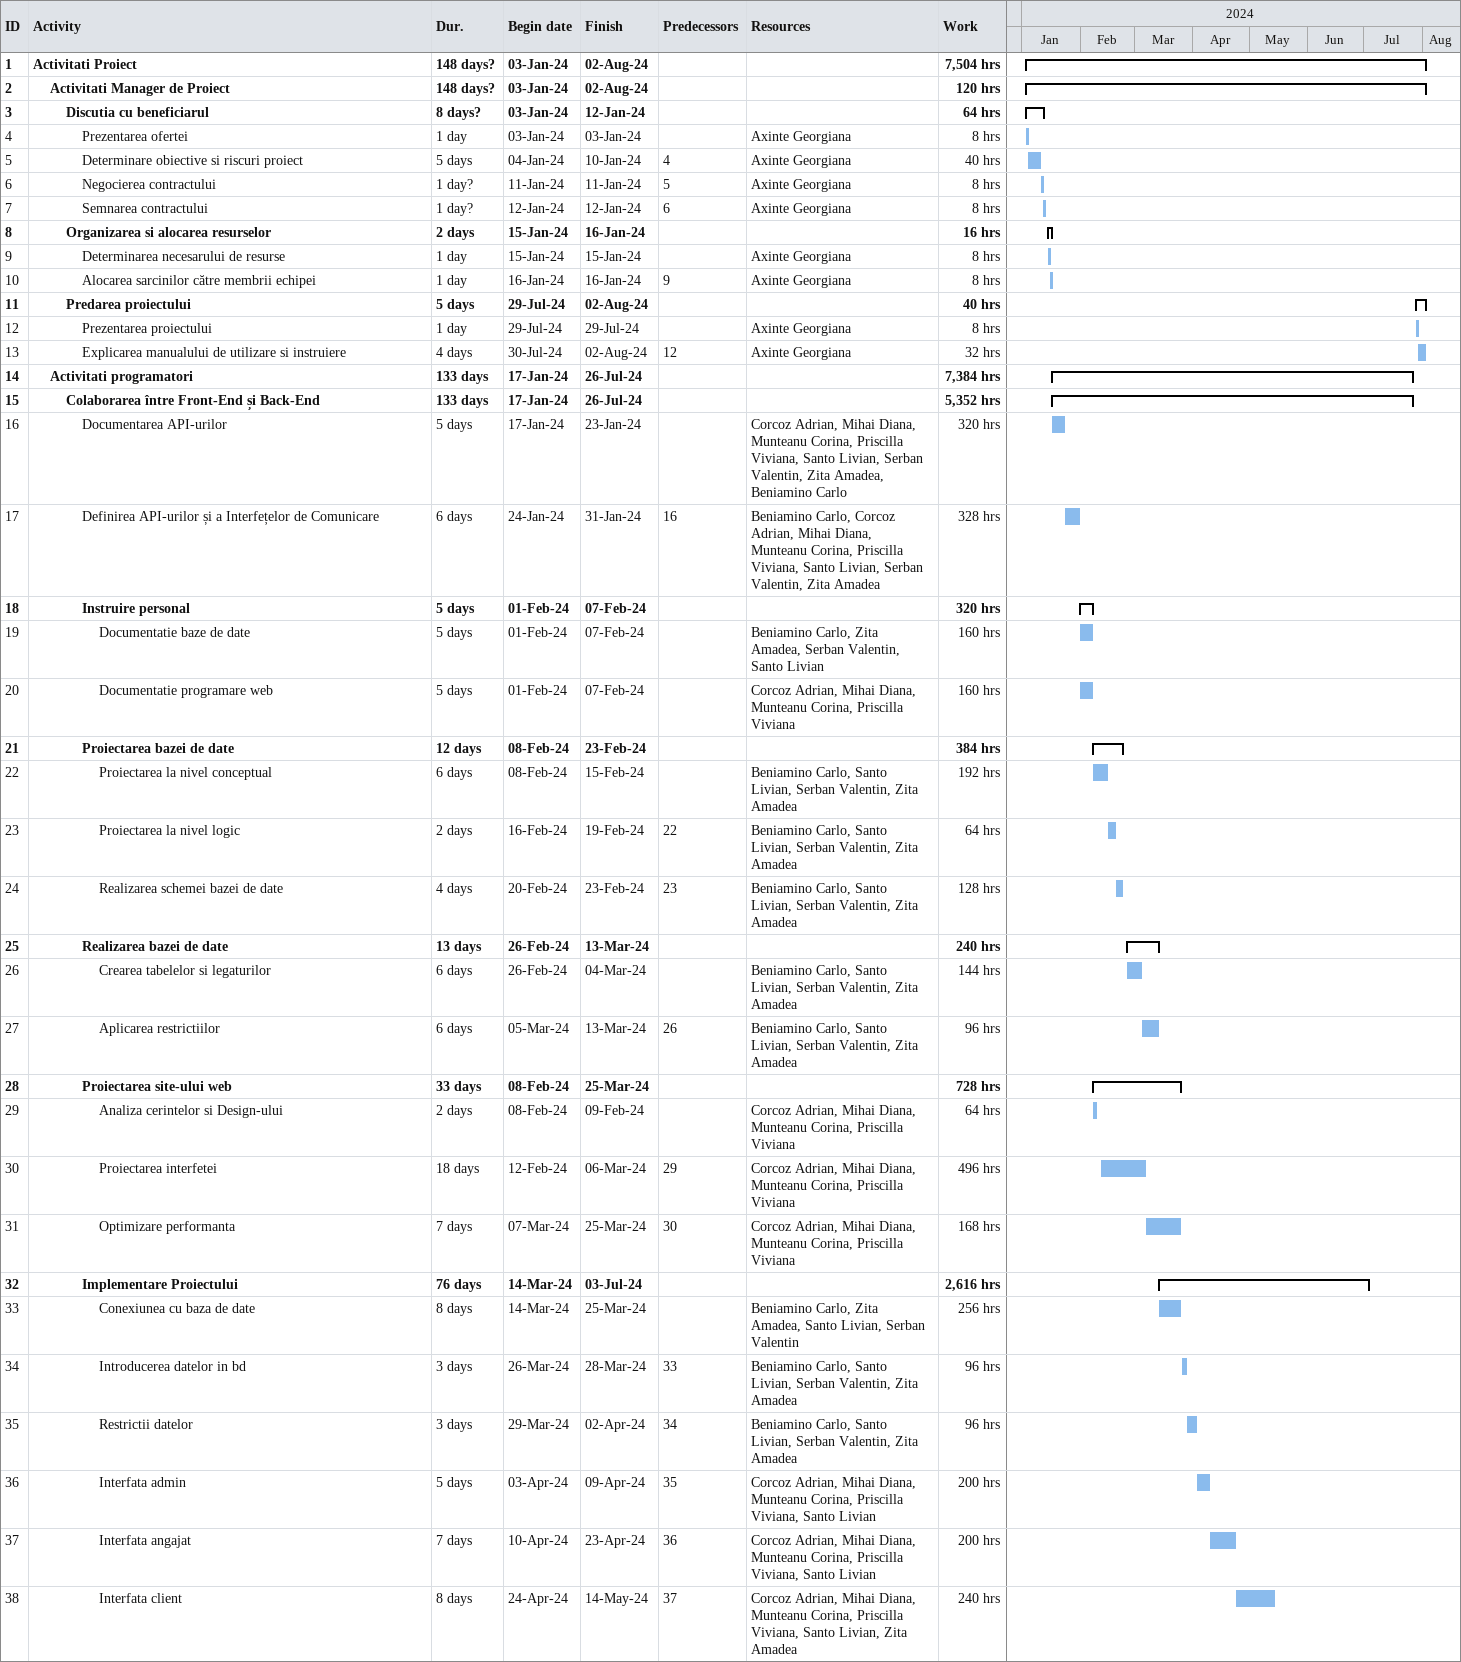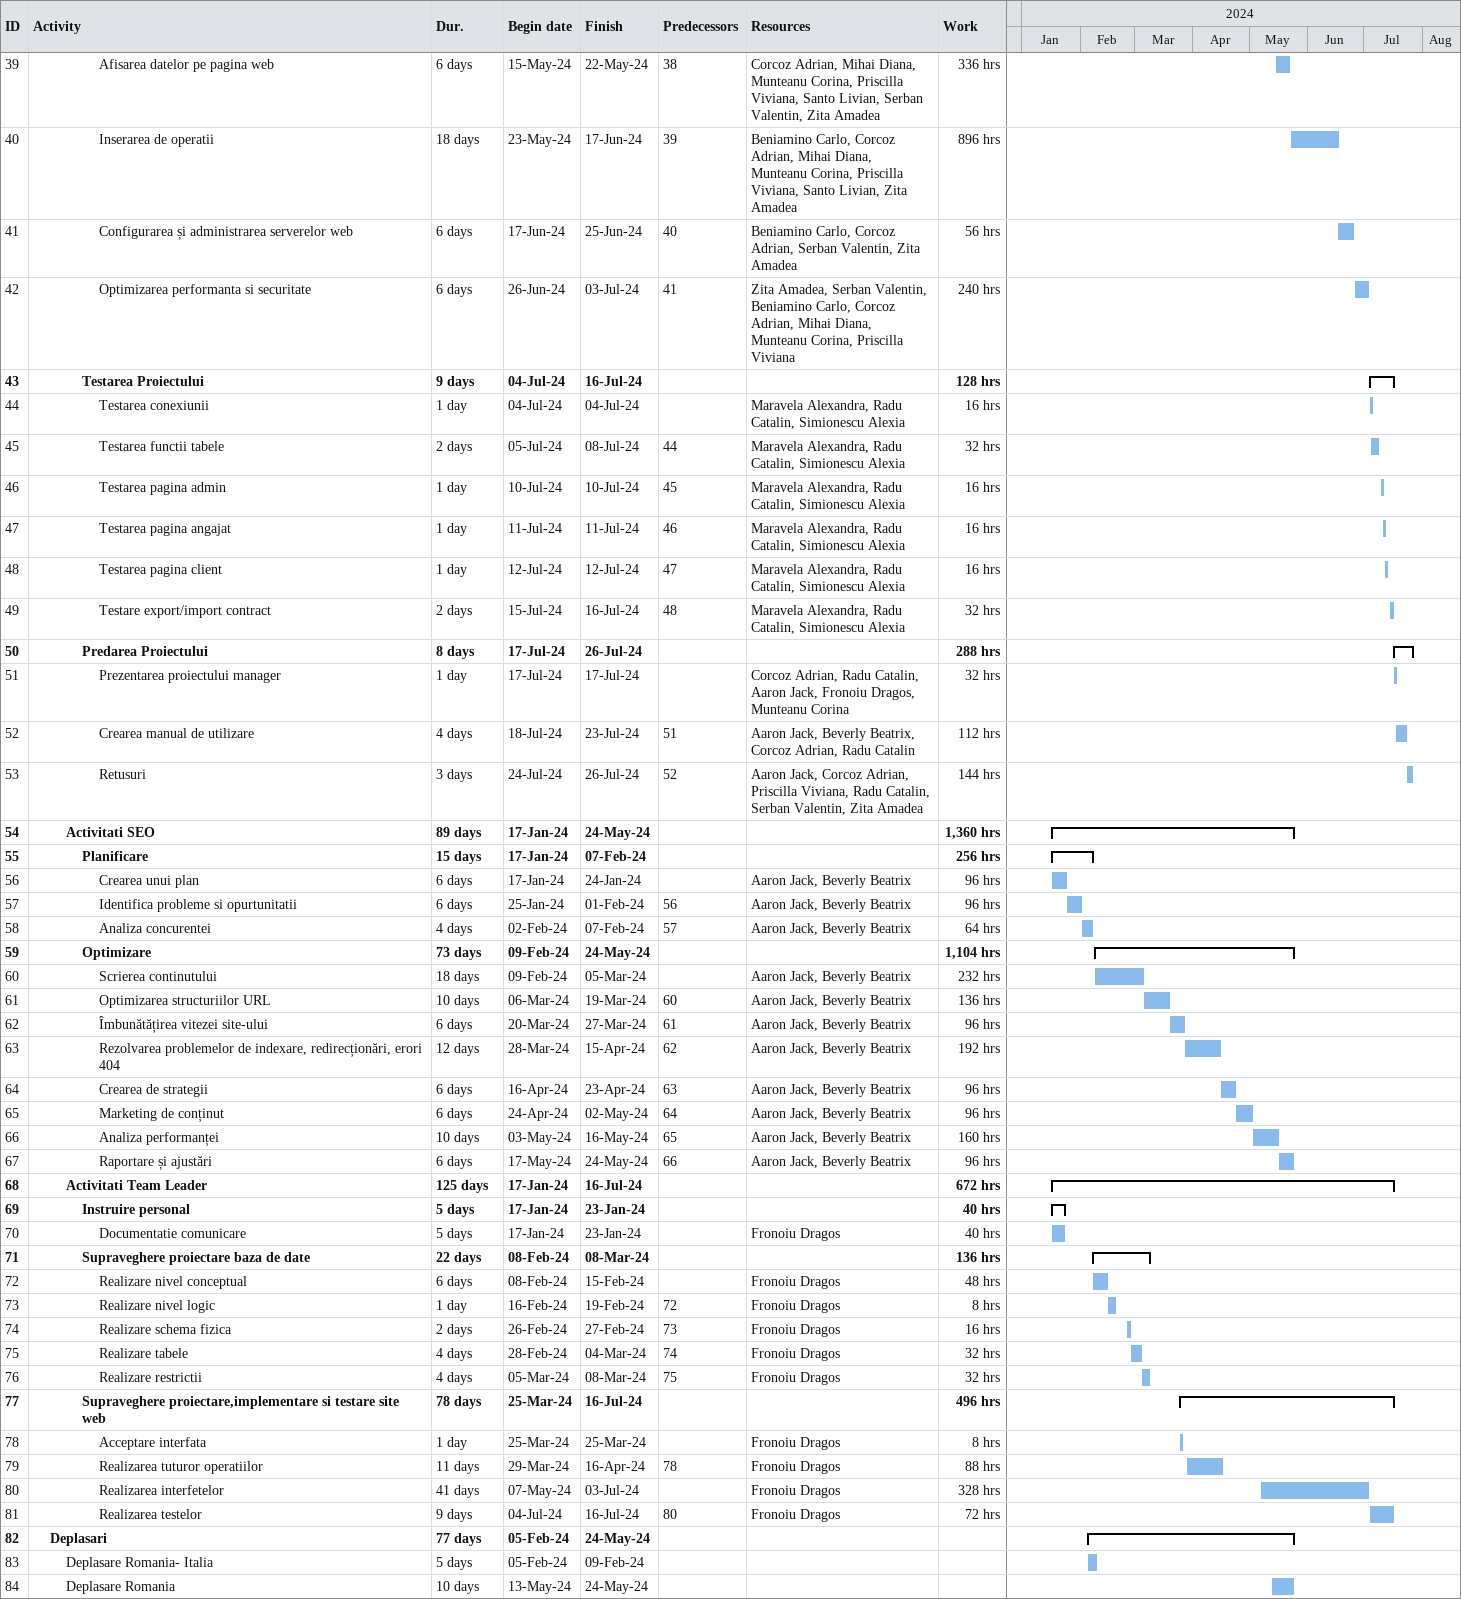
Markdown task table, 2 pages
| ID | Level | Task | Duration | Start | Finish | Predecessors | Resources | Work (h) |
|---|---|---|---|---|---|---|---|---|
| 1 | 1 | **Activitati Proiect** | 148d? | 2024-01-03 | 2024-08-02 |  |  | 7504 |
| 2 | 2 | **Activitati Manager de Proiect** | 148d? | 2024-01-03 | 2024-08-02 |  |  | 120 |
| 3 | 3 | **Discutia cu beneficiarul** | 8d? | 2024-01-03 | 2024-01-12 |  |  | 64 |
| 4 | 4 | Prezentarea ofertei | 1d | 2024-01-03 | 2024-01-03 |  | Axinte Georgiana | 8 |
| 5 | 4 | Determinare obiective si riscuri proiect | 5d | 2024-01-04 | 2024-01-10 | 4 | Axinte Georgiana | 40 |
| 6 | 4 | Negocierea contractului | 1d? | 2024-01-11 | 2024-01-11 | 5 | Axinte Georgiana | 8 |
| 7 | 4 | Semnarea contractului | 1d? | 2024-01-12 | 2024-01-12 | 6 | Axinte Georgiana | 8 |
| 8 | 3 | **Organizarea si alocarea resurselor** | 2d | 2024-01-15 | 2024-01-16 |  |  | 16 |
| 9 | 4 | Determinarea necesarului de resurse | 1d | 2024-01-15 | 2024-01-15 |  | Axinte Georgiana | 8 |
| 10 | 4 | Alocarea sarcinilor către membrii echipei | 1d | 2024-01-16 | 2024-01-16 | 9 | Axinte Georgiana | 8 |
| 11 | 3 | **Predarea proiectului** | 5d | 2024-07-29 | 2024-08-02 |  |  | 40 |
| 12 | 4 | Prezentarea proiectului | 1d | 2024-07-29 | 2024-07-29 |  | Axinte Georgiana | 8 |
| 13 | 4 | Explicarea manualului de utilizare si instruiere | 4d | 2024-07-30 | 2024-08-02 | 12 | Axinte Georgiana | 32 |
| 14 | 2 | **Activitati programatori** | 133d | 2024-01-17 | 2024-07-26 |  |  | 7384 |
| 15 | 3 | **Colaborarea între Front-End și Back-End** | 133d | 2024-01-17 | 2024-07-26 |  |  | 5352 |
| 16 | 4 | Documentarea API-urilor | 5d | 2024-01-17 | 2024-01-23 |  | Corcoz Adrian, Mihai Diana, Munteanu Corina, Priscilla Viviana, Santo Livian, Serban Valentin, Zita Amadea, Beniamino Carlo | 320 |
| 17 | 4 | Definirea API-urilor și a Interfețelor de Comunicare | 6d | 2024-01-24 | 2024-01-31 | 16 | Beniamino Carlo, Corcoz Adrian, Mihai Diana, Munteanu Corina, Priscilla Viviana, Santo Livian, Serban Valentin, Zita Amadea | 328 |
| 18 | 4 | **Instruire personal** | 5d | 2024-02-01 | 2024-02-07 |  |  | 320 |
| 19 | 5 | Documentatie baze de date | 5d | 2024-02-01 | 2024-02-07 |  | Beniamino Carlo, Zita Amadea, Serban Valentin, Santo Livian | 160 |
| 20 | 5 | Documentatie programare web | 5d | 2024-02-01 | 2024-02-07 |  | Corcoz Adrian, Mihai Diana, Munteanu Corina, Priscilla Viviana | 160 |
| 21 | 4 | **Proiectarea bazei de date** | 12d | 2024-02-08 | 2024-02-23 |  |  | 384 |
| 22 | 5 | Proiectarea la nivel conceptual | 6d | 2024-02-08 | 2024-02-15 |  | Beniamino Carlo, Santo Livian, Serban Valentin, Zita Amadea | 192 |
| 23 | 5 | Proiectarea la nivel logic | 2d | 2024-02-16 | 2024-02-19 | 22 | Beniamino Carlo, Santo Livian, Serban Valentin, Zita Amadea | 64 |
| 24 | 5 | Realizarea schemei bazei de date | 4d | 2024-02-20 | 2024-02-23 | 23 | Beniamino Carlo, Santo Livian, Serban Valentin, Zita Amadea | 128 |
| 25 | 4 | **Realizarea bazei de date** | 13d | 2024-02-26 | 2024-03-13 |  |  | 240 |
| 26 | 5 | Crearea tabelelor si legaturilor | 6d | 2024-02-26 | 2024-03-04 |  | Beniamino Carlo, Santo Livian, Serban Valentin, Zita Amadea | 144 |
| 27 | 5 | Aplicarea restrictiilor | 6d | 2024-03-05 | 2024-03-13 | 26 | Beniamino Carlo, Santo Livian, Serban Valentin, Zita Amadea | 96 |
| 28 | 4 | **Proiectarea site-ului web** | 33d | 2024-02-08 | 2024-03-25 |  |  | 728 |
| 29 | 5 | Analiza cerintelor si Design-ului | 2d | 2024-02-08 | 2024-02-09 |  | Corcoz Adrian, Mihai Diana, Munteanu Corina, Priscilla Viviana | 64 |
| 30 | 5 | Proiectarea interfetei | 18d | 2024-02-12 | 2024-03-06 | 29 | Corcoz Adrian, Mihai Diana, Munteanu Corina, Priscilla Viviana | 496 |
| 31 | 5 | Optimizare performanta | 7d | 2024-03-07 | 2024-03-25 | 30 | Corcoz Adrian, Mihai Diana, Munteanu Corina, Priscilla Viviana | 168 |
| 32 | 4 | **Implementare Proiectului** | 76d | 2024-03-14 | 2024-07-03 |  |  | 2616 |
| 33 | 5 | Conexiunea cu baza de date | 8d | 2024-03-14 | 2024-03-25 |  | Beniamino Carlo, Zita Amadea, Santo Livian, Serban Valentin | 256 |
| 34 | 5 | Introducerea datelor in bd | 3d | 2024-03-26 | 2024-03-28 | 33 | Beniamino Carlo, Santo Livian, Serban Valentin, Zita Amadea | 96 |
| 35 | 5 | Restrictii datelor | 3d | 2024-03-29 | 2024-04-02 | 34 | Beniamino Carlo, Santo Livian, Serban Valentin, Zita Amadea | 96 |
| 36 | 5 | Interfata admin | 5d | 2024-04-03 | 2024-04-09 | 35 | Corcoz Adrian, Mihai Diana, Munteanu Corina, Priscilla Viviana, Santo Livian | 200 |
| 37 | 5 | Interfata angajat | 7d | 2024-04-10 | 2024-04-23 | 36 | Corcoz Adrian, Mihai Diana, Munteanu Corina, Priscilla Viviana, Santo Livian | 200 |
| 38 | 5 | Interfata client | 8d | 2024-04-24 | 2024-05-14 | 37 | Corcoz Adrian, Mihai Diana, Munteanu Corina, Priscilla Viviana, Santo Livian, Zita Amadea | 240 |
| 39 | 5 | Afisarea datelor pe pagina web | 6d | 2024-05-15 | 2024-05-22 | 38 | Corcoz Adrian, Mihai Diana, Munteanu Corina, Priscilla Viviana, Santo Livian, Serban Valentin, Zita Amadea | 336 |
| 40 | 5 | Inserarea de operatii | 18d | 2024-05-23 | 2024-06-17 | 39 | Beniamino Carlo, Corcoz Adrian, Mihai Diana, Munteanu Corina, Priscilla Viviana, Santo Livian, Zita Amadea | 896 |
| 41 | 5 | Configurarea și administrarea serverelor web | 6d | 2024-06-17 | 2024-06-25 | 40 | Beniamino Carlo, Corcoz Adrian, Serban Valentin, Zita Amadea | 56 |
| 42 | 5 | Optimizarea performanta si securitate | 6d | 2024-06-26 | 2024-07-03 | 41 | Zita Amadea, Serban Valentin, Beniamino Carlo, Corcoz Adrian, Mihai Diana, Munteanu Corina, Priscilla Viviana | 240 |
| 43 | 4 | **Testarea Proiectului** | 9d | 2024-07-04 | 2024-07-16 |  |  | 128 |
| 44 | 5 | Testarea conexiunii | 1d | 2024-07-04 | 2024-07-04 |  | Maravela Alexandra, Radu Catalin, Simionescu Alexia | 16 |
| 45 | 5 | Testarea functii tabele | 2d | 2024-07-05 | 2024-07-08 | 44 | Maravela Alexandra, Radu Catalin, Simionescu Alexia | 32 |
| 46 | 5 | Testarea pagina admin | 1d | 2024-07-10 | 2024-07-10 | 45 | Maravela Alexandra, Radu Catalin, Simionescu Alexia | 16 |
| 47 | 5 | Testarea pagina angajat | 1d | 2024-07-11 | 2024-07-11 | 46 | Maravela Alexandra, Radu Catalin, Simionescu Alexia | 16 |
| 48 | 5 | Testarea pagina client | 1d | 2024-07-12 | 2024-07-12 | 47 | Maravela Alexandra, Radu Catalin, Simionescu Alexia | 16 |
| 49 | 5 | Testare export/import contract | 2d | 2024-07-15 | 2024-07-16 | 48 | Maravela Alexandra, Radu Catalin, Simionescu Alexia | 32 |
| 50 | 4 | **Predarea Proiectului** | 8d | 2024-07-17 | 2024-07-26 |  |  | 288 |
| 51 | 5 | Prezentarea proiectului manager | 1d | 2024-07-17 | 2024-07-17 |  | Corcoz Adrian, Radu Catalin, Aaron Jack, Fronoiu Dragos, Munteanu Corina | 32 |
| 52 | 5 | Crearea manual de utilizare | 4d | 2024-07-18 | 2024-07-23 | 51 | Aaron Jack, Beverly Beatrix, Corcoz Adrian, Radu Catalin | 112 |
| 53 | 5 | Retusuri | 3d | 2024-07-24 | 2024-07-26 | 52 | Aaron Jack, Corcoz Adrian, Priscilla Viviana, Radu Catalin, Serban Valentin, Zita Amadea | 144 |
| 54 | 3 | **Activitati SEO** | 89d | 2024-01-17 | 2024-05-24 |  |  | 1360 |
| 55 | 4 | **Planificare** | 15d | 2024-01-17 | 2024-02-07 |  |  | 256 |
| 56 | 5 | Crearea unui plan | 6d | 2024-01-17 | 2024-01-24 |  | Aaron Jack, Beverly Beatrix | 96 |
| 57 | 5 | Identifica probleme si opurtunitatii | 6d | 2024-01-25 | 2024-02-01 | 56 | Aaron Jack, Beverly Beatrix | 96 |
| 58 | 5 | Analiza concurentei | 4d | 2024-02-02 | 2024-02-07 | 57 | Aaron Jack, Beverly Beatrix | 64 |
| 59 | 4 | **Optimizare** | 73d | 2024-02-09 | 2024-05-24 |  |  | 1104 |
| 60 | 5 | Scrierea continutului | 18d | 2024-02-09 | 2024-03-05 |  | Aaron Jack, Beverly Beatrix | 232 |
| 61 | 5 | Optimizarea structuriilor URL | 10d | 2024-03-06 | 2024-03-19 | 60 | Aaron Jack, Beverly Beatrix | 136 |
| 62 | 5 | Îmbunătățirea vitezei site-ului | 6d | 2024-03-20 | 2024-03-27 | 61 | Aaron Jack, Beverly Beatrix | 96 |
| 63 | 5 | Rezolvarea problemelor de indexare, redirecționări, erori 404 | 12d | 2024-03-28 | 2024-04-15 | 62 | Aaron Jack, Beverly Beatrix | 192 |
| 64 | 5 | Crearea de strategii | 6d | 2024-04-16 | 2024-04-23 | 63 | Aaron Jack, Beverly Beatrix | 96 |
| 65 | 5 | Marketing de conținut | 6d | 2024-04-24 | 2024-05-02 | 64 | Aaron Jack, Beverly Beatrix | 96 |
| 66 | 5 | Analiza performanței | 10d | 2024-05-03 | 2024-05-16 | 65 | Aaron Jack, Beverly Beatrix | 160 |
| 67 | 5 | Raportare și ajustări | 6d | 2024-05-17 | 2024-05-24 | 66 | Aaron Jack, Beverly Beatrix | 96 |
| 68 | 3 | **Activitati Team Leader** | 125d | 2024-01-17 | 2024-07-16 |  |  | 672 |
| 69 | 4 | **Instruire personal** | 5d | 2024-01-17 | 2024-01-23 |  |  | 40 |
| 70 | 5 | Documentatie comunicare | 5d | 2024-01-17 | 2024-01-23 |  | Fronoiu Dragos | 40 |
| 71 | 4 | **Supraveghere proiectare baza de date** | 22d | 2024-02-08 | 2024-03-08 |  |  | 136 |
| 72 | 5 | Realizare nivel conceptual | 6d | 2024-02-08 | 2024-02-15 |  | Fronoiu Dragos | 48 |
| 73 | 5 | Realizare nivel logic | 1d | 2024-02-16 | 2024-02-19 | 72 | Fronoiu Dragos | 8 |
| 74 | 5 | Realizare schema fizica | 2d | 2024-02-26 | 2024-02-27 | 73 | Fronoiu Dragos | 16 |
| 75 | 5 | Realizare tabele | 4d | 2024-02-28 | 2024-03-04 | 74 | Fronoiu Dragos | 32 |
| 76 | 5 | Realizare restrictii | 4d | 2024-03-05 | 2024-03-08 | 75 | Fronoiu Dragos | 32 |
| 77 | 4 | **Supraveghere proiectare,implementare si testare site web** | 78d | 2024-03-25 | 2024-07-16 |  |  | 496 |
| 78 | 5 | Acceptare interfata | 1d | 2024-03-25 | 2024-03-25 |  | Fronoiu Dragos | 8 |
| 79 | 5 | Realizarea tuturor operatiilor | 11d | 2024-03-29 | 2024-04-16 | 78 | Fronoiu Dragos | 88 |
| 80 | 5 | Realizarea interfetelor | 41d | 2024-05-07 | 2024-07-03 |  | Fronoiu Dragos | 328 |
| 81 | 5 | Realizarea testelor | 9d | 2024-07-04 | 2024-07-16 | 80 | Fronoiu Dragos | 72 |
| 82 | 2 | **Deplasari** | 77d | 2024-02-05 | 2024-05-24 |  |  |  |
| 83 | 3 | Deplasare Romania- Italia | 5d | 2024-02-05 | 2024-02-09 |  |  |  |
| 84 | 3 | Deplasare Romania | 10d | 2024-05-13 | 2024-05-24 |  |  |  |
